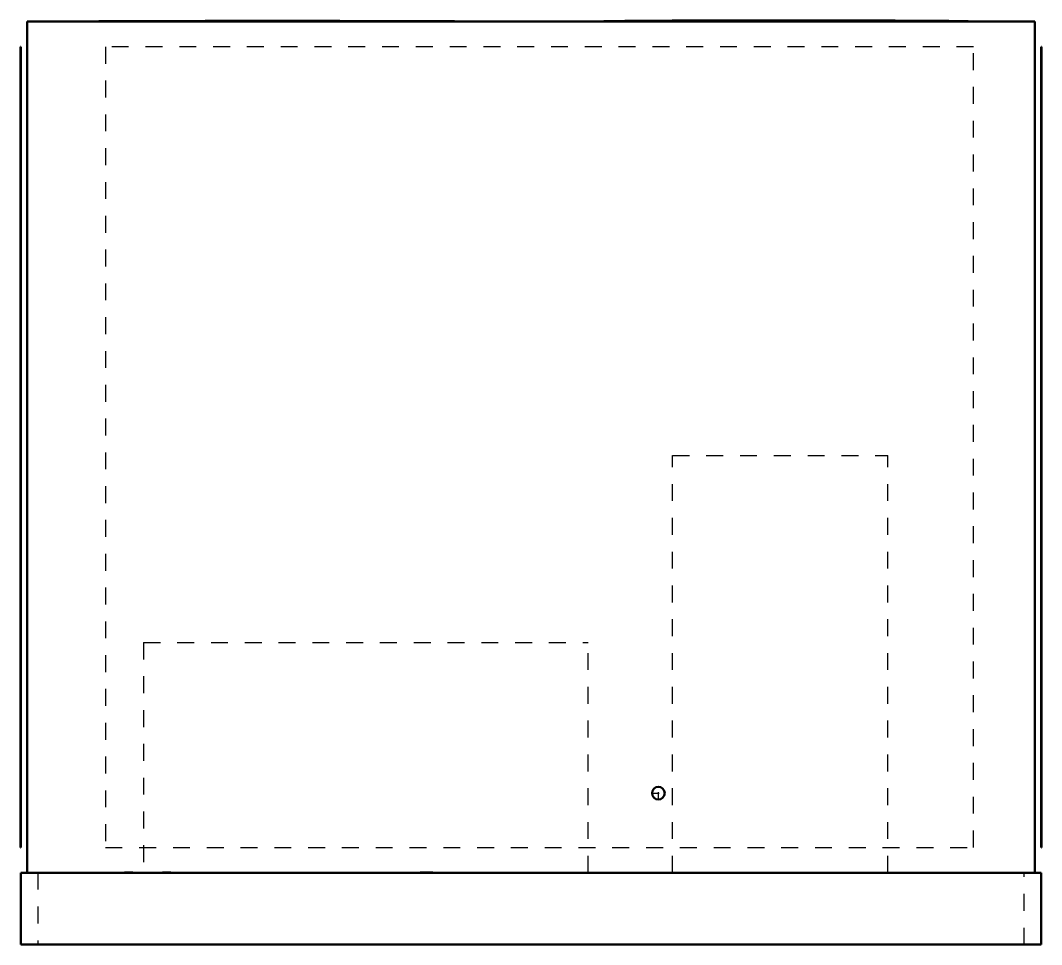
# Model space of a CAD drawing. Header units: inches. Extents: x -30.2 to 30.2, y 0 to 54.7.
import ezdxf

# ---------------------------------------------------------------- set-up
doc = ezdxf.new("R2010")
doc.units = ezdxf.units.IN
doc.header["$MEASUREMENT"] = 0
doc.linetypes.add('Center', pattern=[1.5, 0.45, -0.5, 0.05, -0.5])
doc.linetypes.add('Dashed', pattern=[2, 1, -1])
for name, color, linetype, lineweight in [('AM_0', 7, 'Continuous', 50), ('AM_4', 3, 'Continuous', 25), ('AM_7', 7, 'Center', 25), ('AM_9', 6, 'Dashed', 25)]:
    doc.layers.add(name, color=color, linetype=linetype, lineweight=lineweight)

# ---------------------------------------------------------------- blocks, each defined once
blk = doc.blocks.new('1_DSG0904DM00001S_PART13_0_in_DSG0904DM00001S_2')
at = {"layer": 'AM_0'}
for p, q in [((-29.8125, 54.625), (29.8125, 54.625)), ((-29.8125, 54.625), (-29.8125, 4.25)), ((29.8125, 54.625), (29.8125, 4.25))]:
    blk.add_line(p, q, dxfattribs=at)
blk = doc.blocks.new('2_DSG0904DM00001S_PART12_0_in_DSG0904DM00001S_2')
at = {"layer": 'AM_9'}
for p, q in [((26.1875, 53.125), (-25.1875, 53.125)), ((-25.1875, 53.125), (-25.1875, 5.75)), ((26.1875, 5.75), (26.1875, 53.125)), ((-25.1875, 5.75), (26.1875, 5.75))]:
    blk.add_line(p, q, dxfattribs=at)
blk = doc.blocks.new('3_DSG0904DM00001S_PART11_0_in_DSG0904DM00001S_2')
at = {"layer": 'AM_0'}
for p, q in [((30.1875, 5.75), (30.1875, 53.125)), ((30.21875, 53.125), (30.1875, 53.125)), ((30.21875, 53.125), (30.21875, 5.75)), ((30.21875, 5.75), (30.1875, 5.75))]:
    blk.add_line(p, q, dxfattribs=at)
blk = doc.blocks.new('4_DSG0904DM00001S_PART10_0_in_DSG0904DM00001S_2')
at = {"layer": 'AM_0'}
for points in [[(4.118, 54.629), (4.097, 54.627), (4.095, 54.626), (4.094, 54.625), (4.094, 54.625)], [(15.094, 54.688), (13.647, 54.687), (12.225, 54.685), (10.852, 54.683), (9.554, 54.679), (8.352, 54.674), (7.285, 54.669), (6.349, 54.663), (5.56, 54.656), (4.931, 54.649), (4.567, 54.643), (4.305, 54.637), (4.147, 54.631), (4.118, 54.629)], [(26.094, 54.625), (26.094, 54.625), (26.093, 54.626), (26.09, 54.627), (26.041, 54.631), (25.882, 54.637), (25.62, 54.643), (25.256, 54.649), (24.733, 54.655), (24.093, 54.661), (23.345, 54.666), (22.497, 54.671), (21.559, 54.676), (20.544, 54.679), (18.82, 54.684), (16.985, 54.687), (15.094, 54.688)]]:
    blk.add_lwpolyline(points, dxfattribs=at)
at = {"layer": 'AM_4'}
blk.add_line((15.094, 54.688), (15.094, 54.625), dxfattribs=at)
blk = doc.blocks.new('5_DSG0904DM00001S_PART9_0_in_DSG0904DM00001S_2')
at = {"layer": 'AM_9'}
for p, q in [((-22.9375, 17.875), (3.375, 17.875)), ((-22.9375, 17.875), (-22.9375, 4.25)), ((3.375, 4.25), (3.375, 17.875))]:
    blk.add_line(p, q, dxfattribs=at)
blk = doc.blocks.new('6_DSG0904DM00001S_PART8_0_in_DSG0904DM00001S_2')
at = {"layer": 'AM_9'}
for p, q in [((8.375, 28.9375), (21.125, 28.9375)), ((8.375, 4.25), (8.375, 28.9375)), ((21.125, 4.25), (21.125, 28.9375))]:
    blk.add_line(p, q, dxfattribs=at)
blk = doc.blocks.new('7_DSG0904DM00001S_PART7_0_in_DSG0904DM00001S_2')
at = {"layer": 'AM_0'}
for p, q in [((-30.1875, 4.25), (-30.1875, 0)), ((-30.1875, 4.25), (30.1875, 4.25)), ((30.1875, 0), (30.1875, 4.25)), ((30.1875, 0), (-30.1875, 0))]:
    blk.add_line(p, q, dxfattribs=at)
at = {"layer": 'AM_9'}
for p, q in [((-29.1875, 4.25), (-29.1875, 0)), ((29.1875, 0), (29.1875, 4.25))]:
    blk.add_line(p, q, dxfattribs=at)
blk = doc.blocks.new('8_DSG0904DM00001S_PART6_0_in_DSG0904DM00001S_2')
at = {"layer": 'AM_0'}
blk.add_circle((7.5375, 8.96), 0.375, dxfattribs=at)
at = {"layer": 'AM_7'}
for p, q in [((7.5375, 8.56625), (7.5375, 9.35375)), ((7.14375, 8.96), (7.93125, 8.96))]:
    blk.add_line(p, q, dxfattribs=at)
blk = doc.blocks.new('9_DSG0904DM00001S_PART5_0_in_DSG0904DM00001S_2')
at = {"layer": 'AM_9'}
for p, q in [((-6.5625, 4.3125), (-6.5625, 4.25)), ((-6.5625, 4.3125), (-5.8125, 4.3125)), ((-5.8125, 4.25), (-5.8125, 4.3125))]:
    blk.add_line(p, q, dxfattribs=at)
blk = doc.blocks.new('10_DSG0904DM00001S_PART4_0_in_DSG0904DM00001S_2')
at = {"layer": 'AM_9'}
for p, q in [((-24.0625, 4.3125), (-24.0625, 4.25)), ((-24.0625, 4.3125), (-23.5625, 4.3125)), ((-23.5625, 4.25), (-23.5625, 4.3125))]:
    blk.add_line(p, q, dxfattribs=at)
blk = doc.blocks.new('11_DSG0904DM00001S_PART3_0_in_DSG0904DM00001S_2')
at = {"layer": 'AM_9'}
for p, q in [((-21.8125, 4.3125), (-21.3125, 4.3125)), ((-21.8125, 4.3125), (-21.8125, 4.25)), ((-21.3125, 4.25), (-21.3125, 4.3125))]:
    blk.add_line(p, q, dxfattribs=at)
blk = doc.blocks.new('12_DSG0904DM00001S_PART2_0_in_DSG0904DM00001S_2')
at = {"layer": 'AM_0'}
for points in [[(-26.023, 54.627), (-26.044, 54.626), (-26.046, 54.625), (-26.047, 54.625), (-26.047, 54.625), (-26.047, 54.625)], [(-15.047, 54.656), (-16.494, 54.656), (-17.916, 54.655), (-19.288, 54.654), (-20.587, 54.652), (-21.789, 54.65), (-22.856, 54.647), (-23.791, 54.644), (-24.58, 54.641), (-25.21, 54.637), (-25.573, 54.634), (-25.836, 54.631), (-25.994, 54.628), (-26.023, 54.627)], [(-4.047, 54.625), (-4.047, 54.625), (-4.047, 54.625), (-4.048, 54.626), (-4.05, 54.626), (-4.1, 54.628), (-4.258, 54.631), (-4.521, 54.634), (-4.884, 54.637), (-5.408, 54.64), (-6.047, 54.643), (-6.796, 54.646), (-7.644, 54.648), (-8.581, 54.65), (-9.597, 54.652), (-11.321, 54.654), (-13.156, 54.656), (-15.047, 54.656)]]:
    blk.add_lwpolyline(points, dxfattribs=at)
at = {"layer": 'AM_4'}
blk.add_line((-15.047, 54.625), (-15.047, 54.656), dxfattribs=at)
blk = doc.blocks.new('13_DSG0904DM00001S_PART1_0_in_DSG0904DM00001S_2')
at = {"layer": 'AM_0'}
for p, q in [((-30.1875, 53.125), (-30.21875, 53.125)), ((-30.21875, 5.75), (-30.21875, 53.125)), ((-30.1875, 53.125), (-30.1875, 5.75)), ((-30.1875, 5.75), (-30.21875, 5.75))]:
    blk.add_line(p, q, dxfattribs=at)

msp = doc.modelspace()

# ---------------------------------------------------------------- block references
for name in ['1_DSG0904DM00001S_PART13_0_in_DSG0904DM00001S_2', '12_DSG0904DM00001S_PART2_0_in_DSG0904DM00001S_2', '4_DSG0904DM00001S_PART10_0_in_DSG0904DM00001S_2', '13_DSG0904DM00001S_PART1_0_in_DSG0904DM00001S_2', '2_DSG0904DM00001S_PART12_0_in_DSG0904DM00001S_2', '3_DSG0904DM00001S_PART11_0_in_DSG0904DM00001S_2', '6_DSG0904DM00001S_PART8_0_in_DSG0904DM00001S_2', '5_DSG0904DM00001S_PART9_0_in_DSG0904DM00001S_2', '8_DSG0904DM00001S_PART6_0_in_DSG0904DM00001S_2', '7_DSG0904DM00001S_PART7_0_in_DSG0904DM00001S_2', '10_DSG0904DM00001S_PART4_0_in_DSG0904DM00001S_2', '11_DSG0904DM00001S_PART3_0_in_DSG0904DM00001S_2', '9_DSG0904DM00001S_PART5_0_in_DSG0904DM00001S_2']:
    msp.add_blockref(name, (0, 0))

doc.saveas('drawing.dxf')
